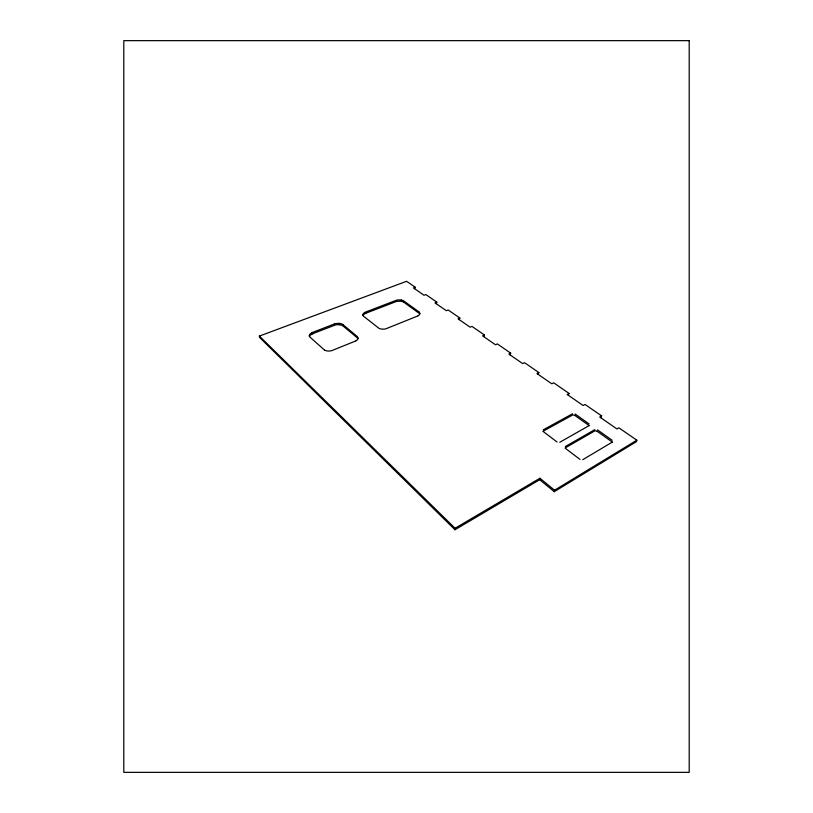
<?xml version="1.0" encoding="UTF-8"?>
<svg xmlns="http://www.w3.org/2000/svg" width="813" height="813" viewBox="0 0 813 813"><rect width="100%" height="100%" fill="white"/><g stroke="black" fill="none" stroke-linecap="round" stroke-linejoin="round"><path stroke-width="1.22" d="M539.68 479.7L554.273 491.682L554.547 490.219L539.923 478.247L539.68 479.7L454.975 529.741L259.601 337.425L259.388 336.074L406.612 281.288L415.199 287.213L414.62 288.727M415.199 287.213L413.411 287.893L424.051 295.261L425.849 294.57L436.835 302.151L436.215 303.696M436.835 302.151L435.026 302.873L446.347 310.718L448.166 309.977L459.863 318.046L459.203 319.631M454.975 529.741L455.067 528.267L259.388 336.074M459.863 318.046L458.034 318.818L470.107 327.182L471.947 326.389L484.436 335.007L483.735 336.623M484.436 335.007L482.587 335.83L495.483 344.773L497.353 343.919L510.706 353.137L509.954 354.793M510.706 353.137L508.826 354.021L522.647 363.594L524.527 362.689L538.856 372.567L538.043 374.265M538.856 372.567L536.956 373.513L551.793 383.787L553.694 382.811L569.09 393.441L568.216 395.169M569.09 393.441L567.169 394.447L583.134 405.514L585.065 404.468L601.65 415.921L600.705 417.689M601.65 415.921L599.72 417.008L616.955 428.949L618.886 427.821L636.823 440.199L636.416 441.642L554.273 491.682M554.547 490.219L636.823 440.199M582.779 459.691L612.352 442.069M418.177 315.8L385.829 328.828A10.274 10.274 0 0 1 384.447 329.082L382.476 329.143A10.996 10.996 0 0 1 382.171 329.123A8.709 8.709 0 0 1 378.858 328.249L364 316.562A3.516 3.516 0 0 1 363.726 316.328A2.896 2.896 0 0 1 363.472 316.033M455.067 528.267L539.923 478.247M355.952 340.871L331.724 350.647A10.772 10.772 0 0 1 330.383 350.911A11.534 11.534 0 0 1 329.661 350.992L329.001 351.023A8.882 8.882 0 0 1 324.428 350.068M565.076 448.004L594.527 431.053A2.541 2.541 0 0 1 597.128 431.388M542.993 431.286L572.281 415.189A2.5 2.5 0 0 1 574.811 415.504M565.391 446.54L594.852 429.62M559.75 442.282L589.171 425.575M311.562 332.812L334.397 323.96M364.844 312.344L396.724 300.109A9.786 9.786 0 0 1 397.344 299.977L401.094 299.967M543.287 429.823L572.555 413.766M312.72 333.686L334.468 325.322A9.817 9.817 0 0 1 336.155 324.844L337.68 324.661A10.986 10.986 0 0 1 337.995 324.651L339.143 324.682M365.809 313.249L395.718 301.735A8.435 8.435 0 0 1 396.734 301.42A9.614 9.614 0 0 1 397.425 301.277L401.246 301.298A7.195 7.195 0 0 1 404.112 302.385M334.428 323.95L335.434 323.635A10.071 10.071 0 0 1 335.911 323.533L339.265 323.361M324.428 349.986L310.292 337.405A2.856 2.856 0 0 1 309.692 336.684M575.147 414.01L589.059 423.888M597.514 429.884L612.169 440.28M574.862 415.443L588.744 425.311A1.789 1.789 0 0 1 589.09 425.626M597.189 431.317L611.813 441.723A1.911 1.911 0 0 1 612.24 442.14M404.091 302.416L418.532 312.873A3.262 3.262 0 0 1 419.599 314.031M543.267 431.551L557.047 442.008M565.442 448.37L579.984 459.406M342.954 324.631L342.344 324.245A8.14 8.14 0 0 0 339.265 323.391M418.807 311.745L403.38 300.678A8.11 8.11 0 0 0 401.307 300.017M343.056 324.722L356.866 336.206A3.404 3.404 0 0 1 357.456 336.816A2.419 2.419 0 0 1 357.944 338.066M343.147 326.064L356.948 337.558A3.039 3.039 0 0 1 357.862 338.736M358.106 338.249A3.638 3.638 0 0 1 355.931 340.718M362.822 314.702A3.333 3.333 0 0 1 364.895 312.477M363.299 315.769A2.154 2.154 0 0 1 362.994 314.855M309.164 335.789A3.577 3.577 0 0 1 311.643 333.056M419.803 313.361A2.337 2.337 0 0 0 419.295 312.253L419.234 312.172A3.465 3.465 0 0 0 418.888 311.816M309.601 336.501A2.093 2.093 0 0 1 309.458 336.115M309.407 336.399A4.848 4.848 0 0 1 312.771 333.94M419.925 313.645A2.947 2.947 0 0 1 418.156 315.668M363.065 315.353A4.573 4.573 0 0 1 365.84 313.391M339.143 324.783A7.408 7.408 0 0 1 343.198 325.983M689.2 40.65L123.8 40.65L123.8 772.35L689.2 772.35L689.2 40.65"/></g></svg>
